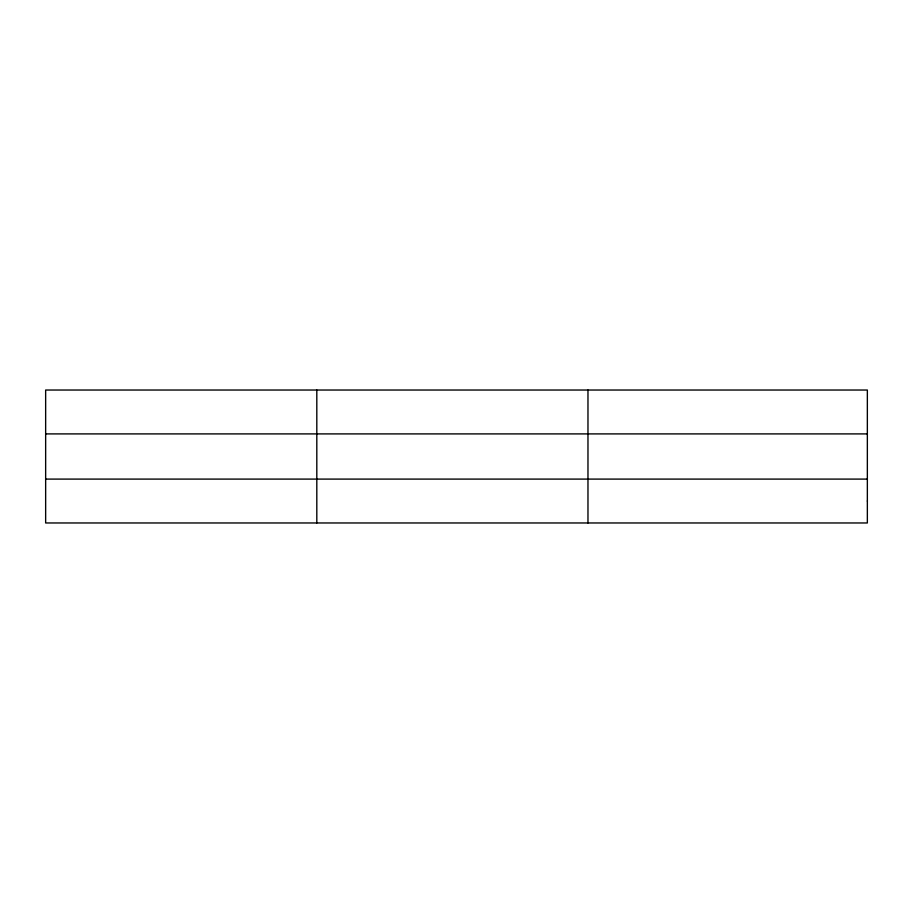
<?xml version="1.0" encoding="UTF-8"?>
<svg xmlns="http://www.w3.org/2000/svg" width="913" height="913" viewBox="0 0 913 913"><rect width="100%" height="100%" fill="white"/><g stroke="black" fill="none" stroke-linecap="round" stroke-linejoin="round"><path stroke-width="1.37" d="M316.811 390.034L316.811 522.966M587.972 390.034L587.972 522.966M45.65 433.903L867.35 433.903M45.65 479.097L867.35 479.097M867.35 501.032L867.35 522.966L45.65 522.966L45.65 390.034L867.35 390.034L867.35 501.032"/></g></svg>
